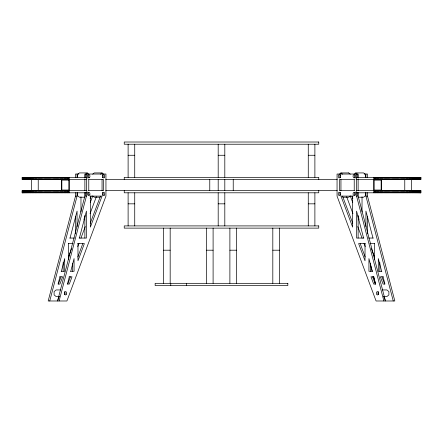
<?xml version="1.0" encoding="UTF-8"?>
<svg xmlns="http://www.w3.org/2000/svg" width="443" height="443" viewBox="0 0 443 443"><rect width="100%" height="100%" fill="white"/><g stroke="black" fill="none" stroke-linecap="round" stroke-linejoin="round"><path stroke-width="0.66" d="M75.509 192.661L75.509 196.111L48.187 300.985L66.921 300.985L105.949 196.111L105.949 174.033L84.873 174.033L84.873 177.482M49.749 300.985L77.071 196.111L77.071 192.661M59.949 276.809L58.061 284.057L59.949 284.057L62.651 276.809L59.739 276.809M61.389 271.288L64.7 258.562L64.7 271.288L61.151 271.288M70.044 238.057L77.071 211.089L77.071 226.993M84.873 192.661L84.873 196.111L57.557 300.985L59.24 296.45M59.113 300.985L86.435 196.111L86.435 192.661M69.318 276.809L67.425 284.057L69.318 284.057L72.015 276.809L69.102 276.809M70.753 271.288L74.07 258.562L74.07 271.288L70.52 271.288M79.413 238.057L86.435 211.089L86.435 238.057L79.125 238.057M58.387 284.057L61.09 276.809M68.471 256.973L71.556 248.684M77.791 246.601L78.998 243.368M80.925 238.19L85.261 226.534M90.079 213.587L96.341 196.758M67.757 284.057L70.454 276.809M77.835 256.973L82.819 243.578M90.145 198.697L91.12 196.111M83.899 219.374L84.873 216.788M90.239 202.573L92.681 196.111M90.239 223.25L100.489 196.111M85.698 174.171L87.216 172.925L88.738 174.171M92.72 174.171L94.243 172.925L102.051 172.925L103.568 174.171M100.528 174.171L102.051 172.925M339.432 174.171L340.96 172.925L348.768 172.925M354.262 174.171L355.795 172.925L363.598 172.925L365.619 174.581L365.619 177.233M350.28 195.972L348.757 197.213L342.904 197.213M128.11 155.266L134.733 155.266M218.189 155.266L224.811 155.266M308.267 155.266L314.89 155.266M87.216 172.925L79.413 172.925L77.381 174.581L77.381 177.233M78.871 174.033L75.509 174.033L75.509 177.482M364.129 174.033L367.502 174.033L367.491 177.482M88.567 179.553L103.607 179.553L103.607 190.59L88.567 190.59M105.755 179.553L337.245 179.553M354.433 179.553L339.393 179.553L339.393 190.59L354.433 190.59M105.755 190.59L337.245 190.59M75.509 196.111L77.071 196.111M84.873 196.111L86.435 196.111M89.923 196.111L102.051 196.111L90.339 227.132L90.339 196.111M353.082 196.111L340.949 196.111L352.661 227.132L352.672 196.111M356.565 192.661L356.565 196.111L358.127 196.111L385.443 300.985L383.76 296.45M365.929 192.661L365.929 196.111L367.491 196.111L394.824 300.985L376.079 300.985L337.051 196.111L337.057 174.033L358.127 174.033L358.127 177.482M84.613 197.213L79.413 197.213L77.381 195.557L77.381 192.245M100.096 197.213L94.243 197.213L92.72 195.972M358.387 197.213L363.587 197.213L365.619 195.557L365.619 192.245M128.11 203.835L134.733 203.835M218.189 203.835L224.811 203.835M308.267 203.835L314.89 203.835M69.761 238.057L74.513 238.057M363.875 238.057L356.565 238.057L356.565 211.089L363.587 238.057M368.487 238.057L373.25 238.057M68.327 243.578L73.089 243.578M77.691 243.578L84.38 243.578L77.974 260.8L77.974 243.578M365.309 243.578L358.62 243.578L365.026 260.8L365.026 243.578M369.911 243.578L374.684 243.578M163.55 250.201L170.173 250.201M206.477 250.201L213.1 250.201M229.889 250.201L236.512 250.201M272.816 250.201L279.439 250.201M372.491 271.288L368.93 271.288L368.93 258.562L372.247 271.288L370.509 264.587M381.855 271.288L378.3 271.288L378.3 258.562L381.622 271.288M373.903 276.809L370.985 276.809L373.682 284.057L375.575 284.057L373.693 276.809L375.575 284.057M383.273 276.809L380.349 276.809L383.051 284.057L384.939 284.057L383.051 276.809M60.691 289.943L56.139 289.943L54.107 291.599L54.107 294.911L56.139 296.566L59.39 296.566M382.309 289.943L386.861 289.943L388.893 291.599L388.893 294.911L386.861 296.566L383.61 296.566M355.784 172.925L357.302 174.171M348.757 172.925L350.291 174.171M340.949 172.925L342.472 174.171M351.88 196.111L352.855 198.697M350.319 196.111L352.761 202.573M358.127 216.788L359.101 219.374M342.511 196.111L352.761 223.25M371.444 248.684L374.529 256.973M381.91 276.809L384.624 284.057M346.659 196.758L352.933 213.587M357.739 226.534L362.086 238.19M364.002 243.368L365.22 246.601M360.181 243.578L365.165 256.973M372.546 276.809L375.254 284.057M365.929 196.111L393.251 300.985M372.967 238.057L365.929 211.089L365.929 226.993M356.565 196.111L383.887 300.985M420.789 177.344L420.789 179.553M420.789 190.59L420.789 192.799M420.717 177.344L420.717 179.553M420.717 190.59L420.717 192.799M420.612 177.344L420.612 179.553M420.612 190.59L420.612 192.799M420.479 177.344L420.479 179.553M420.479 190.59L420.479 192.799M420.318 177.344L420.318 179.553M420.318 190.59L420.318 192.799M420.13 177.344L420.13 179.553M420.13 190.59L420.13 192.799M419.909 177.344L419.909 179.553M419.909 190.59L419.909 192.799M419.659 177.344L419.659 179.553M419.659 190.59L419.659 192.799M419.388 177.344L419.388 179.553M419.388 190.59L419.388 192.799M419.084 177.344L419.084 179.553M419.084 190.59L419.084 192.799M418.751 177.344L418.751 179.553M418.751 190.59L418.751 192.799M418.391 177.344L418.391 179.553M418.391 190.59L418.391 192.799M418.004 177.344L418.004 179.553M418.004 190.59L418.004 192.799M417.594 177.344L417.594 179.553M417.594 190.59L417.594 192.799M417.151 177.344L417.151 179.553M417.151 190.59L417.151 192.799M416.686 177.344L416.686 179.553M416.686 190.59L416.686 192.799M416.198 177.344L416.198 179.553M416.198 190.59L416.198 192.799M415.684 177.344L415.684 179.553M415.684 190.59L415.684 192.799M415.146 177.344L415.146 179.553M415.146 190.59L415.146 192.799M414.587 177.344L414.587 179.553M414.587 190.59L414.587 192.799M414 177.344L414 179.553M414 190.59L414 192.799M413.397 177.344L413.397 179.553M413.397 190.59L413.397 192.799M412.765 177.344L412.765 179.553M412.765 190.59L412.765 192.799M412.117 177.344L412.117 179.553M412.117 190.59L412.117 192.799M411.447 177.344L411.447 179.553M411.447 190.59L411.447 192.799M411.397 179.553L411.397 190.59M410.761 177.344L410.761 179.553M410.761 190.59L410.761 192.799M410.052 177.344L410.052 179.553M410.052 190.59L410.052 192.799M409.326 177.344L409.326 179.553M409.326 190.59L409.326 192.799M408.584 177.344L408.584 179.553M408.584 190.59L408.584 192.799M407.826 177.344L407.826 179.553M407.826 190.59L407.826 192.799M407.051 177.344L407.051 179.553M407.051 190.59L407.051 192.799M406.264 177.344L406.264 179.553M406.264 190.59L406.264 192.799M405.456 177.344L405.456 179.553M405.456 190.59L405.456 192.799M404.769 179.553L404.769 190.59M404.642 177.344L404.642 179.553M404.642 190.59L404.642 192.799M403.811 177.344L403.811 179.553M403.811 190.59L403.811 192.799M402.975 177.344L402.975 179.553M402.975 190.59L402.975 192.799M402.122 177.344L402.122 179.553M402.122 190.59L402.122 192.799M401.264 177.344L401.264 179.553M401.264 190.59L401.264 192.799M400.394 177.344L400.394 179.553M400.394 190.59L400.394 192.799M399.52 177.344L399.52 179.553M399.52 190.59L399.52 192.799M398.634 177.344L398.634 179.553M398.634 190.59L398.634 192.799M397.748 177.344L397.748 179.553M397.748 190.59L397.748 192.799M396.856 177.344L396.856 179.553M396.856 190.59L396.856 192.799M395.959 177.344L395.959 179.553M395.959 190.59L395.959 192.799M395.056 177.344L395.056 179.553M395.056 190.59L395.056 192.799M394.154 177.344L394.154 179.553M394.154 190.59L394.154 192.799M393.251 177.344L393.251 179.553M393.251 190.59L393.251 192.799M392.348 177.344L392.348 179.553M392.348 190.59L392.348 192.799M391.446 177.344L391.446 179.553M391.446 190.59L391.446 192.799M390.549 177.344L390.549 179.553M390.549 190.59L390.549 192.799M389.652 177.344L389.652 179.553M389.652 190.59L389.652 192.799M388.755 177.344L388.755 179.553M388.755 190.59L388.755 192.799M387.869 177.344L387.869 179.553M387.869 190.59L387.869 192.799M386.983 177.344L386.983 179.553M386.983 190.59L386.983 192.799M386.108 177.344L386.108 179.553M386.108 190.59L386.108 192.799M385.238 177.344L385.238 179.553M385.238 190.59L385.238 192.799M384.38 177.344L384.38 179.553M384.38 190.59L384.38 192.799M383.533 177.344L383.533 179.553M383.533 190.59L383.533 192.799M382.691 177.344L382.691 179.553M382.691 190.59L382.691 192.799M381.86 177.344L381.86 179.553M381.86 190.59L381.86 192.799M381.545 179.553L381.545 190.59M381.046 177.344L381.046 179.553M381.046 190.59L381.046 192.799M380.244 177.344L380.244 179.553M380.244 190.59L380.244 192.799M379.856 262.577L379.867 271.288M379.452 177.344L379.452 179.553M379.452 190.59L379.452 192.799M378.676 177.344L378.676 179.553M378.676 190.59L378.676 192.799M377.918 177.344L377.918 179.553M377.918 190.59L377.918 192.799M377.176 177.344L377.176 179.553M377.176 190.59L377.176 192.799M376.45 177.344L376.45 179.553M376.45 190.59L376.45 192.799M375.742 177.344L375.742 179.553M375.742 190.59L375.742 192.799M375.055 177.344L375.055 179.553M375.055 190.59L375.055 192.799M374.401 243.578L374.396 259.421M374.385 177.344L374.385 179.553M374.385 190.59L374.385 192.799M373.737 177.344L373.737 192.799M370.492 263.247L370.503 271.288M367.502 192.661L367.491 196.111M367.491 216.621L367.502 233.91M365.929 174.033L365.929 177.482M362.036 196.797L362.025 211.964M358.127 178.861L358.127 190.59M358.127 192.661L358.127 196.111M358.127 215.243L358.132 238.057M357.811 174.581L357.811 177.233M357.811 192.245L357.811 195.557M356.565 174.033L356.565 177.482M356.565 178.861L356.565 190.59M354.223 179.553L354.223 190.59M340.949 179.553L340.949 190.59M318.755 179.553L318.755 177.344L124.245 177.344L124.245 179.553M318.755 190.59L318.755 192.799L124.245 192.799L124.245 190.59M314.89 144.224L314.89 177.344M314.89 192.799L314.89 225.913M308.267 144.224L308.267 177.344M308.267 192.799L308.267 225.913M279.439 228.123L279.439 283.321M272.816 228.123L272.816 283.321M236.512 228.123L236.512 283.321M233.228 179.553L233.228 190.59M229.889 228.123L229.889 283.321M224.811 144.224L224.811 177.344M224.811 179.553L224.811 190.59M224.811 192.799L224.811 225.913M218.189 144.224L218.189 177.344M218.189 179.553L218.189 190.59M218.189 192.799L218.189 225.913M213.1 228.123L213.1 283.321M209.772 179.553L209.772 190.59M206.477 228.123L206.477 283.321M186.376 283.321L186.376 285.53M170.765 283.321L170.765 285.53M170.173 228.123L170.173 283.321M163.55 228.123L163.55 283.321M134.733 144.224L134.733 177.344M134.733 192.799L134.733 225.913M128.11 144.224L128.11 177.344M128.11 192.799L128.11 225.913M102.051 179.553L102.051 190.59M88.777 179.553L88.777 190.59M86.435 174.033L86.435 177.482M86.435 178.861L86.435 190.59M85.189 174.581L85.189 177.233M85.189 192.245L85.189 195.557M84.873 178.861L84.873 190.59M84.873 215.243L84.873 238.057M80.969 196.797L80.969 211.964M77.071 174.033L77.071 177.482M75.509 216.621L75.509 233.91M72.508 263.247L72.508 271.288M69.263 177.344L69.263 192.799M68.615 177.344L68.615 179.553M68.615 190.59L68.615 192.799M68.604 243.578L68.604 259.421M67.945 177.344L67.945 179.553M67.945 190.59L67.945 192.799M67.258 177.344L67.258 179.553M67.258 190.59L67.258 192.799M66.55 177.344L66.55 179.553M66.55 190.59L66.55 192.799M65.824 177.344L65.824 179.553M65.824 190.59L65.824 192.799M65.082 177.344L65.082 179.553M65.082 190.59L65.082 192.799M64.324 177.344L64.324 179.553M64.324 190.59L64.324 192.799M63.548 177.344L63.548 179.553M63.548 190.59L63.548 192.799M63.144 262.577L63.144 271.288M62.756 177.344L62.756 179.553M62.756 190.59L62.756 192.799M61.954 177.344L61.954 179.553M61.954 190.59L61.954 192.799M61.455 179.553L61.455 190.59M61.14 177.344L61.14 179.553M61.14 190.59L61.14 192.799M60.309 177.344L60.309 179.553M60.309 190.59L60.309 192.799M59.467 177.344L59.467 179.553M59.467 190.59L59.467 192.799M58.62 177.344L58.62 179.553M58.62 190.59L58.62 192.799M57.762 177.344L57.762 179.553M57.762 190.59L57.762 192.799M56.892 177.344L56.892 179.553M56.892 190.59L56.892 192.799M56.017 177.344L56.017 179.553M56.017 190.59L56.017 192.799M55.131 177.344L55.131 179.553M55.131 190.59L55.131 192.799M54.245 177.344L54.245 179.553M54.245 190.59L54.245 192.799M53.348 177.344L53.348 179.553M53.348 190.59L53.348 192.799M52.451 177.344L52.451 179.553M52.451 190.59L52.451 192.799M51.554 177.344L51.554 179.553M51.554 190.59L51.554 192.799M50.652 177.344L50.652 179.553M50.652 190.59L50.652 192.799M49.749 177.344L49.749 179.553M49.749 190.59L49.749 192.799M48.846 177.344L48.846 179.553M48.846 190.59L48.846 192.799M47.944 177.344L47.944 179.553M47.944 190.59L47.944 192.799M47.041 177.344L47.041 179.553M47.041 190.59L47.041 192.799M46.144 177.344L46.144 179.553M46.144 190.59L46.144 192.799M45.252 177.344L45.252 179.553M45.252 190.59L45.252 192.799M44.366 177.344L44.366 179.553M44.366 190.59L44.366 192.799M43.48 177.344L43.48 179.553M43.48 190.59L43.48 192.799M42.606 177.344L42.606 179.553M42.606 190.59L42.606 192.799M41.736 177.344L41.736 179.553M41.736 190.59L41.736 192.799M40.878 177.344L40.878 179.553M40.878 190.59L40.878 192.799M40.025 177.344L40.025 179.553M40.025 190.59L40.025 192.799M39.189 177.344L39.189 179.553M39.189 190.59L39.189 192.799M38.358 177.344L38.358 179.553M38.358 190.59L38.358 192.799M38.231 179.553L38.231 190.59M37.544 177.344L37.544 179.553M37.544 190.59L37.544 192.799M36.736 177.344L36.736 179.553M36.736 190.59L36.736 192.799M35.949 177.344L35.949 179.553M35.949 190.59L35.949 192.799M35.174 177.344L35.174 179.553M35.174 190.59L35.174 192.799M34.416 177.344L34.416 179.553M34.416 190.59L34.416 192.799M33.674 177.344L33.674 179.553M33.674 190.59L33.674 192.799M32.948 177.344L32.948 179.553M32.948 190.59L32.948 192.799M32.239 177.344L32.239 179.553M32.239 190.59L32.239 192.799M31.553 177.344L31.553 192.799M30.883 177.344L30.883 179.553M30.883 190.59L30.883 192.799M30.235 177.344L30.235 179.553M30.235 190.59L30.235 192.799M29.603 177.344L29.603 179.553M29.603 190.59L29.603 192.799M29 177.344L29 179.553M29 190.59L29 192.799M28.413 177.344L28.413 179.553M28.413 190.59L28.413 192.799M27.854 177.344L27.854 179.553M27.854 190.59L27.854 192.799M27.316 177.344L27.316 179.553M27.316 190.59L27.316 192.799M26.801 177.344L26.801 179.553M26.801 190.59L26.801 192.799M26.314 177.344L26.314 179.553M26.314 190.59L26.314 192.799M25.849 177.344L25.849 179.553M25.849 190.59L25.849 192.799M25.406 177.344L25.406 179.553M25.406 190.59L25.406 192.799M24.996 177.344L24.996 179.553M24.996 190.59L24.996 192.799M24.609 177.344L24.609 179.553M24.609 190.59L24.609 192.799M24.249 177.344L24.249 179.553M24.249 190.59L24.249 192.799M23.916 177.344L23.916 179.553M23.916 190.59L23.916 192.799M23.612 177.344L23.612 179.553M23.612 190.59L23.612 192.799M23.341 177.344L23.341 179.553M23.341 190.59L23.341 192.799M23.091 177.344L23.091 179.553M23.091 190.59L23.091 192.799M22.87 177.344L22.87 179.553M22.87 190.59L22.87 192.799M22.682 177.344L22.682 179.553M22.682 190.59L22.682 192.799M22.521 177.344L22.521 179.553M22.521 190.59L22.521 192.799M22.388 177.344L22.388 179.553M22.388 190.59L22.388 192.799M22.283 177.344L22.283 179.553M22.211 190.59L22.211 192.799M378.472 294.689A1.656 1.168 -90 0 1 378.472 291.821M354.954 195.075A1.656 1.168 -90 0 1 355.197 192.467M340.368 195.335A1.656 1.168 -90 0 1 340.368 192.467M340.368 177.671A1.656 1.168 -90 0 1 340.368 174.802M354.954 177.41A1.656 1.168 -90 0 1 355.197 174.802M64.528 291.821A1.656 1.168 -90 0 1 64.528 294.689M87.803 192.467A1.656 1.168 -90 0 1 88.046 195.075M102.632 192.467A1.656 1.168 -90 0 1 102.632 195.335M102.632 174.802A1.656 1.168 -90 0 1 102.632 177.671M87.803 174.802A1.656 1.168 -90 0 1 88.046 177.41M318.755 142.015L124.245 142.015L124.245 144.224L318.755 144.224L318.755 142.015M86.828 177.344L22.15 177.344L22.167 179.553L86.828 179.553L86.828 177.344M420.85 177.344L356.172 177.344L356.172 179.553L420.85 179.553L420.833 177.344M68.875 180.102L61.848 180.102L61.848 190.036L68.875 190.036L68.875 180.102M381.152 180.102L374.125 180.102L374.125 190.036L381.152 190.036L381.152 180.102M86.828 190.59L22.15 190.59L22.15 192.799L86.828 192.799L86.828 190.59M420.85 190.59L356.172 190.59L356.172 192.799L420.85 192.799L420.833 190.59M318.75 225.913L124.239 225.913L124.239 228.123L318.75 228.123L318.75 225.913M287.834 283.321L155.155 283.321L155.155 285.53L287.834 285.53L287.834 283.321M340.218 177.41A1.656 1.168 -90 0 0 339.692 174.642A1.656 1.168 -90 0 0 338.258 176.668A1.656 1.168 -90 0 0 340.218 177.41M378.51 294.086A1.656 1.168 -90 0 0 377.497 291.599A1.656 1.168 -90 0 0 376.484 294.086A1.656 1.168 -90 0 0 378.51 294.086M355.048 195.075A1.656 1.168 -90 0 0 354.527 192.301A1.656 1.168 -90 0 0 353.093 194.333A1.656 1.168 -90 0 0 355.048 195.075M340.407 194.732A1.656 1.168 -90 0 0 339.393 192.245A1.656 1.168 -90 0 0 338.374 194.732A1.656 1.168 -90 0 0 340.407 194.732M355.048 177.41A1.656 1.168 -90 0 0 354.527 174.642A1.656 1.168 -90 0 0 353.093 176.668A1.656 1.168 -90 0 0 355.048 177.41M89.791 194.732A1.656 1.168 -90 0 0 88.777 192.245A1.656 1.168 -90 0 0 87.764 194.732A1.656 1.168 -90 0 0 89.791 194.732M104.437 195.075A1.656 1.168 -90 0 0 103.911 192.301A1.656 1.168 -90 0 0 102.477 194.333A1.656 1.168 -90 0 0 104.437 195.075M89.608 177.41A1.656 1.168 -90 0 0 89.082 174.642A1.656 1.168 -90 0 0 87.648 176.668A1.656 1.168 -90 0 0 89.608 177.41M104.626 177.067A1.656 1.168 -90 0 0 103.607 174.581A1.656 1.168 -90 0 0 102.593 177.067A1.656 1.168 -90 0 0 104.626 177.067M66.516 294.086A1.656 1.168 -90 0 0 65.503 291.599A1.656 1.168 -90 0 0 64.49 294.086A1.656 1.168 -90 0 0 66.516 294.086"/></g></svg>
